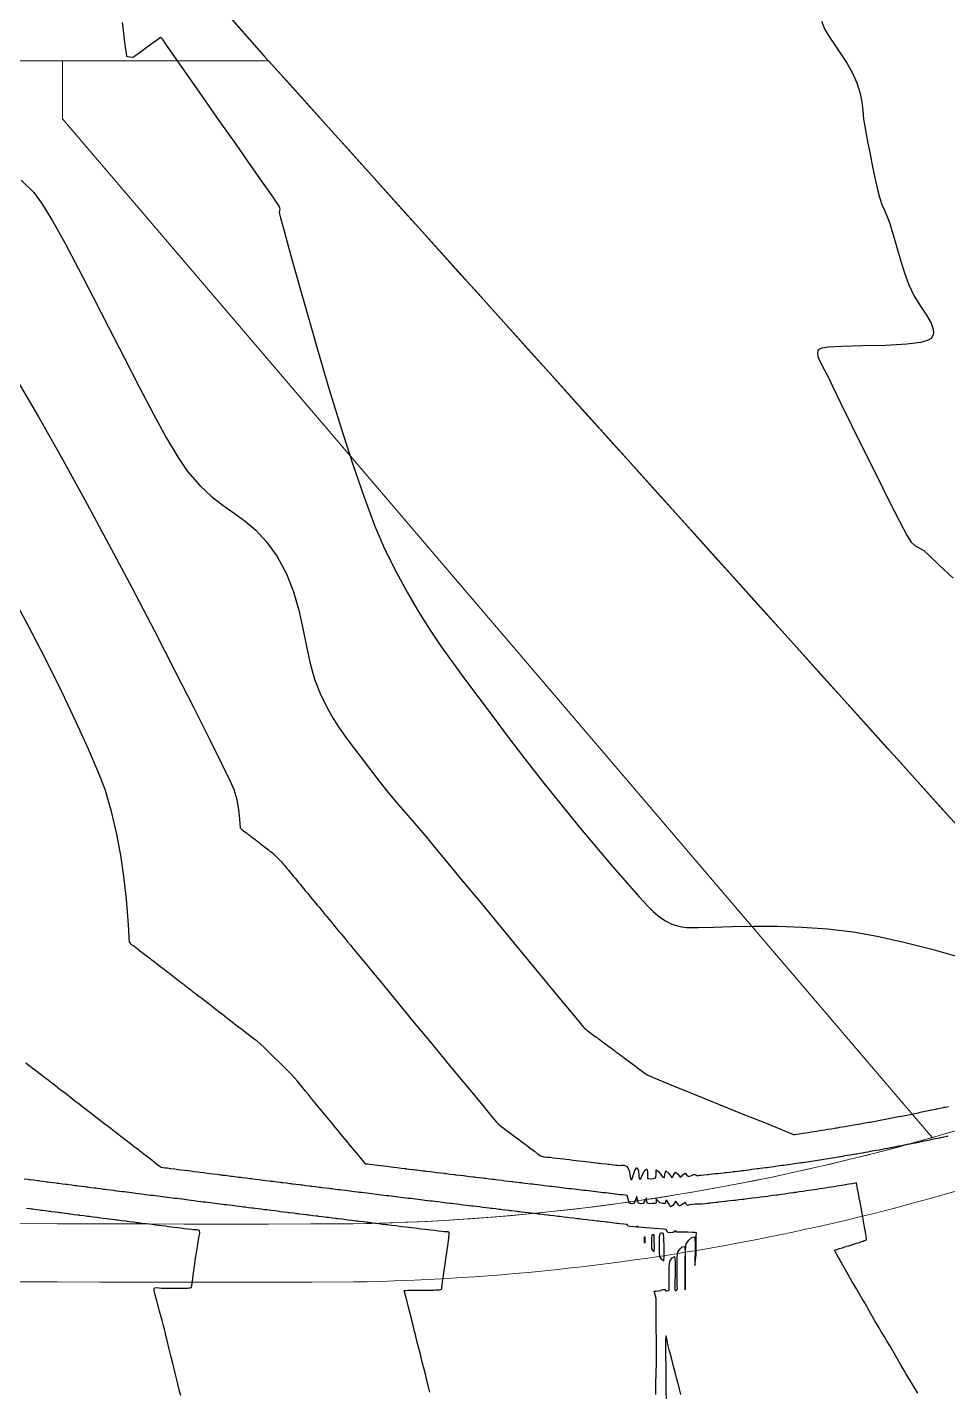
# Model space of a CAD drawing. Header units: millimetres. Extents: x 340454 to 342791, y 6993867 to 6995092.
# Drawn here: x 341591.3 to 341638.7, y 6994422.3 to 6994492.7 of the extents above; entities that cross this region are included whole.
import ezdxf

# ---------------------------------------------------------------- set-up
doc = ezdxf.new("R2010")
doc.units = ezdxf.units.MM
doc.header["$LTSCALE"] = 10
for name, color, linetype in [('T-HM-CURVA_INTERMEDIARIA', 45, 'Continuous'), ('T-HM-CURVA_MESTRA', 20, 'Continuous'), ('URB-Calçadas', 2, 'Continuous'), ('URB-Quadras', 3, 'Continuous')]:
    doc.layers.add(name, color=color, linetype=linetype)

msp = doc.modelspace()

# ---------------------------------------------------------------- linework, layer by layer
at = {"layer": 'T-HM-CURVA_INTERMEDIARIA', "color": 45, "linetype": 'Continuous', "lineweight": -3, "flags": 128}
for points, elevation in [([(341596.16, 6994492.947), (341596.192, 6994492.694), (341596.226, 6994492.375), (341596.263, 6994492.063), (341596.312, 6994491.675), (341596.353, 6994491.349), (341596.372, 6994491.21), (341596.45, 6994491.198), (341596.55, 6994491.171), (341596.705, 6994491.159), (341596.96, 6994491.328), (341597.445, 6994491.681), (341597.918, 6994492.029), (341598.14, 6994492.186), (341598.186, 6994492.134), (341598.229, 6994492.067), (341598.396, 6994491.828), (341598.84, 6994491.194), (341599.493, 6994490.261), (341600.286, 6994489.129), (341601.148, 6994487.896), (341602.012, 6994486.662), (341602.808, 6994485.524), (341603.467, 6994484.581), (341603.921, 6994483.933), (341604.099, 6994483.677), (341604.195, 6994483.53), (341604.252, 6994483.436), (341604.267, 6994483.376), (341604.278, 6994483.315), (341604.266, 6994483.235), (341604.257, 6994483.14), (341604.328, 6994482.867), (341604.528, 6994482.121), (341604.839, 6994480.979), (341605.243, 6994479.52), (341605.723, 6994477.822), (341606.26, 6994475.961), (341606.837, 6994474.017), (341607.437, 6994472.067), (341608.041, 6994470.189), (341608.632, 6994468.461), (341609.192, 6994466.961), (341609.704, 6994465.767), (341610.277, 6994464.607), (341610.846, 6994463.55), (341611.418, 6994462.572), (341611.999, 6994461.652), (341612.596, 6994460.768), (341613.217, 6994459.896), (341613.868, 6994459.013), (341614.555, 6994458.099), (341615.286, 6994457.13), (341616.067, 6994456.083), (341616.918, 6994454.958), (341617.83, 6994453.791), (341618.772, 6994452.616), (341619.713, 6994451.468), (341620.62, 6994450.382), (341621.462, 6994449.391), (341622.207, 6994448.532), (341622.823, 6994447.837), (341623.28, 6994447.342), (341623.544, 6994447.081), (341623.888, 6994446.799), (341624.181, 6994446.596), (341624.497, 6994446.44), (341624.911, 6994446.304), (341625.261, 6994446.265), (341625.853, 6994446.263), (341626.652, 6994446.282), (341627.623, 6994446.308), (341628.732, 6994446.326), (341629.943, 6994446.322), (341631.223, 6994446.282), (341632.536, 6994446.191), (341633.848, 6994446.034), (341635.098, 6994445.81), (341636.472, 6994445.502), (341637.91, 6994445.135), (341639.353, 6994444.735)], 693), ([(341632.214, 6994493.007), (341632.396, 6994492.59), (341632.63, 6994492.192), (341632.916, 6994491.76), (341633.227, 6994491.302), (341633.538, 6994490.823), (341633.82, 6994490.328), (341634.046, 6994489.824), (341634.216, 6994489.285), (341634.303, 6994488.84), (341634.347, 6994488.419), (341634.393, 6994487.958), (341634.483, 6994487.387), (341634.597, 6994486.8), (341634.723, 6994486.152), (341634.855, 6994485.492), (341634.984, 6994484.87), (341635.104, 6994484.337), (341635.207, 6994483.942), (341635.339, 6994483.554), (341635.463, 6994483.26), (341635.593, 6994482.966), (341635.74, 6994482.583), (341635.855, 6994482.221), (341635.987, 6994481.761), (341636.138, 6994481.226), (341636.31, 6994480.639), (341636.503, 6994480.025), (341636.72, 6994479.406), (341636.994, 6994478.827), (341637.319, 6994478.31), (341637.634, 6994477.847), (341637.878, 6994477.431), (341637.982, 6994477.125), (341637.987, 6994476.91), (341637.947, 6994476.772), (341637.914, 6994476.705), (341637.869, 6994476.65), (341637.714, 6994476.554), (341637.337, 6994476.445), (341636.626, 6994476.349), (341635.522, 6994476.287), (341634.343, 6994476.26), (341633.259, 6994476.236), (341632.577, 6994476.197), (341632.231, 6994476.145), (341632.1, 6994476.097), (341632.068, 6994476.067), (341632.039, 6994476.012), (341632.01, 6994475.896), (341632.029, 6994475.709), (341632.143, 6994475.434), (341632.364, 6994475.043), (341632.593, 6994474.596), (341632.803, 6994474.146), (341633.213, 6994473.299), (341633.765, 6994472.173), (341634.402, 6994470.885), (341635.066, 6994469.552), (341635.7, 6994468.293), (341636.245, 6994467.224), (341636.644, 6994466.464), (341636.839, 6994466.129), (341637.048, 6994465.955), (341637.253, 6994465.852), (341637.495, 6994465.704), (341637.749, 6994465.473), (341638.279, 6994464.973), (341639.009, 6994464.28)], 692), ([(341590.954, 6994484.803), (341591.594, 6994484.182), (341592.018, 6994483.61), (341592.559, 6994482.721), (341593.196, 6994481.578), (341593.906, 6994480.24), (341594.667, 6994478.768), (341595.456, 6994477.221), (341596.251, 6994475.662), (341597.029, 6994474.15), (341597.768, 6994472.746), (341598.446, 6994471.509), (341599.04, 6994470.502), (341599.528, 6994469.784), (341600.157, 6994469.056), (341600.767, 6994468.492), (341601.359, 6994468.037), (341601.936, 6994467.633), (341602.5, 6994467.224), (341603.056, 6994466.753), (341603.604, 6994466.163), (341604.149, 6994465.399), (341604.625, 6994464.503), (341604.984, 6994463.572), (341605.258, 6994462.625), (341605.474, 6994461.68), (341605.664, 6994460.759), (341605.856, 6994459.88), (341606.08, 6994459.062), (341606.366, 6994458.326), (341606.717, 6994457.62), (341607.037, 6994457.044), (341607.348, 6994456.552), (341607.669, 6994456.095), (341608.022, 6994455.626), (341608.427, 6994455.097), (341608.906, 6994454.461), (341609.402, 6994453.808), (341609.858, 6994453.237), (341610.299, 6994452.711), (341610.747, 6994452.19), (341611.227, 6994451.638), (341611.76, 6994451.017), (341612.372, 6994450.288), (341612.957, 6994449.581), (341613.748, 6994448.624), (341614.683, 6994447.492), (341615.698, 6994446.263), (341616.73, 6994445.012), (341617.717, 6994443.816), (341618.596, 6994442.752), (341619.303, 6994441.895), (341619.776, 6994441.323), (341619.952, 6994441.111), (341620.004, 6994441.059), (341620.059, 6994441.009), (341620.121, 6994440.962), (341620.186, 6994440.914), (341620.252, 6994440.866), (341620.319, 6994440.816), (341620.387, 6994440.766), (341620.457, 6994440.714), (341620.534, 6994440.657), (341620.601, 6994440.607), (341620.661, 6994440.562), (341620.708, 6994440.527), (341620.751, 6994440.495), (341620.816, 6994440.447), (341620.909, 6994440.379), (341620.99, 6994440.319), (341621.073, 6994440.256), (341621.158, 6994440.194), (341621.246, 6994440.129), (341621.335, 6994440.063), (341621.427, 6994439.994), (341621.52, 6994439.926), (341621.617, 6994439.854), (341621.714, 6994439.781), (341621.817, 6994439.706), (341621.919, 6994439.63), (341622.027, 6994439.55), (341622.134, 6994439.47), (341622.248, 6994439.385), (341622.362, 6994439.301), (341622.482, 6994439.212), (341622.602, 6994439.123), (341622.73, 6994439.029), (341622.856, 6994438.934), (341622.992, 6994438.834), (341623.125, 6994438.732), (341623.271, 6994438.637), (341623.618, 6994438.491), (341624.45, 6994438.15), (341625.604, 6994437.68), (341626.916, 6994437.148), (341628.222, 6994436.619), (341629.359, 6994436.159), (341630.163, 6994435.833), (341630.47, 6994435.709), (341630.563, 6994435.672), (341630.612, 6994435.652), (341630.663, 6994435.631), (341630.722, 6994435.607), (341630.773, 6994435.586), (341630.837, 6994435.588), (341630.908, 6994435.598), (341631.069, 6994435.622), (341631.262, 6994435.651), (341631.414, 6994435.674), (341631.535, 6994435.692), (341631.687, 6994435.716), (341631.839, 6994435.739), (341631.96, 6994435.758), (341632.112, 6994435.782), (341632.264, 6994435.806), (341632.385, 6994435.826), (341632.537, 6994435.85), (341632.729, 6994435.882), (341632.89, 6994435.908), (341632.961, 6994435.92), (341633.037, 6994435.933), (341633.171, 6994435.955), (341633.43, 6994435.999), (341633.583, 6994436.025), (341633.716, 6994436.047), (341633.862, 6994436.073), (341634.108, 6994436.116), (341634.233, 6994436.138), (341634.294, 6994436.149), (341634.477, 6994436.181), (341634.661, 6994436.214), (341634.726, 6994436.226), (341634.907, 6994436.259), (341635.088, 6994436.292), (341635.157, 6994436.305), (341635.336, 6994436.339), (341635.515, 6994436.372), (341635.589, 6994436.386), (341635.765, 6994436.42), (341635.942, 6994436.453), (341636.02, 6994436.469), (341636.194, 6994436.502), (341636.369, 6994436.536), (341636.451, 6994436.553), (341636.623, 6994436.587), (341636.796, 6994436.621), (341636.883, 6994436.638), (341637.052, 6994436.673), (341637.222, 6994436.707), (341637.314, 6994436.726), (341637.481, 6994436.76), (341637.649, 6994436.795), (341637.745, 6994436.815), (341637.909, 6994436.849), (341638.075, 6994436.884), (341638.125, 6994436.895), (341638.176, 6994436.905), (341638.337, 6994436.94), (341638.5, 6994436.975), (341638.553, 6994436.986), (341638.606, 6994436.998), (341638.765, 6994437.032)], 694), ([(341637.192, 6994422.237), (341637.004, 6994422.542), (341636.846, 6994422.798), (341636.705, 6994423.026), (341636.57, 6994423.25), (341636.424, 6994423.497), (341636.311, 6994423.695), (341636.168, 6994423.944), (341636.033, 6994424.177), (341635.897, 6994424.414), (341635.756, 6994424.656), (341635.611, 6994424.904), (341635.449, 6994425.173), (341635.318, 6994425.386), (341635.157, 6994425.656), (341634.973, 6994425.973), (341634.753, 6994426.357), (341634.549, 6994426.713), (341634.414, 6994426.948), (341634.323, 6994427.1), (341634.249, 6994427.221), (341634.159, 6994427.373), (341634.02, 6994427.614), (341633.787, 6994428.023), (341633.53, 6994428.475), (341633.321, 6994428.842), (341633.232, 6994428.999), (341633.203, 6994429.048), (341633.174, 6994429.097), (341633.093, 6994429.234), (341632.954, 6994429.475), (341632.883, 6994429.612), (341632.941, 6994429.634), (341633.013, 6994429.651), (341633.155, 6994429.695), (341633.301, 6994429.741), (341633.375, 6994429.764), (341633.448, 6994429.787), (341633.531, 6994429.813), (341633.623, 6994429.842), (341633.74, 6994429.879), (341633.883, 6994429.924), (341634.027, 6994429.97), (341634.121, 6994429.999), (341634.213, 6994430.03), (341634.295, 6994430.058), (341634.367, 6994430.085), (341634.425, 6994430.108), (341634.495, 6994430.138), (341634.543, 6994430.165), (341634.546, 6994430.231), (341634.51, 6994430.434), (341634.425, 6994430.901), (341634.329, 6994431.427), (341634.259, 6994431.81), (341634.209, 6994432.089), (341634.168, 6994432.315), (341634.127, 6994432.539), (341634.084, 6994432.785), (341634.049, 6994432.99), (341634.024, 6994433.083), (341633.955, 6994433.077), (341633.877, 6994433.058), (341633.795, 6994433.044), (341633.636, 6994433.017), (341633.445, 6994432.985), (341633.289, 6994432.959), (341633.165, 6994432.939), (341633.009, 6994432.914), (341632.854, 6994432.889), (341632.73, 6994432.869), (341632.574, 6994432.844), (341632.419, 6994432.82), (341632.295, 6994432.8), (341632.139, 6994432.776), (341631.983, 6994432.752), (341631.86, 6994432.733), (341631.704, 6994432.71), (341631.548, 6994432.686), (341631.424, 6994432.668), (341631.268, 6994432.645), (341631.071, 6994432.616), (341630.905, 6994432.592), (341630.833, 6994432.582), (341630.779, 6994432.574), (341630.589, 6994432.547), (341630.398, 6994432.52), (341630.336, 6994432.512), (341630.149, 6994432.486), (341629.962, 6994432.46), (341629.893, 6994432.451), (341629.71, 6994432.427), (341629.527, 6994432.402), (341629.45, 6994432.392), (341629.271, 6994432.369), (341629.091, 6994432.345), (341629.007, 6994432.335), (341628.832, 6994432.313), (341628.656, 6994432.29), (341628.565, 6994432.279), (341628.393, 6994432.258), (341628.22, 6994432.237), (341628.122, 6994432.225), (341627.954, 6994432.205), (341627.784, 6994432.185), (341627.732, 6994432.179), (341627.679, 6994432.173), (341627.515, 6994432.154), (341627.349, 6994432.135), (341627.292, 6994432.128), (341627.236, 6994432.122), (341627.075, 6994432.104), (341626.913, 6994432.086), (341626.853, 6994432.08), (341626.793, 6994432.073), (341626.636, 6994432.056), (341626.477, 6994432.039), (341626.414, 6994432.033), (341626.351, 6994432.026), (341626.225, 6994432.011), (341626.042, 6994431.994), (341625.871, 6994431.993), (341625.769, 6994431.995), (341625.706, 6994431.985), (341625.565, 6994431.972), (341625.416, 6994431.957), (341625.362, 6994431.938), (341625.314, 6994431.922), (341625.251, 6994431.977), (341625.221, 6994432.032), (341625.185, 6994432.084), (341625.139, 6994432.047), (341625.089, 6994431.999), (341624.991, 6994431.933), (341624.886, 6994431.881), (341624.839, 6994431.949), (341624.798, 6994432.031), (341624.742, 6994432.097), (341624.688, 6994432.142), (341624.654, 6994432.085), (341624.62, 6994432.013), (341624.549, 6994431.917), (341624.457, 6994431.842), (341624.394, 6994431.927), (341624.336, 6994432.043), (341624.258, 6994432.142), (341624.191, 6994432.2), (341624.174, 6994432.117), (341624.152, 6994432.025), (341624.036, 6994432.017), (341623.877, 6994432.054), (341623.766, 6994432.176), (341623.695, 6994432.258), (341623.689, 6994432.153), (341623.687, 6994432.035), (341623.599, 6994432.015), (341623.493, 6994432.016), (341623.359, 6994432.01), (341623.224, 6994432.043), (341623.208, 6994432.196), (341623.198, 6994432.316), (341623.119, 6994432.187), (341623.023, 6994432.024), (341622.887, 6994432.005), (341622.762, 6994432.05), (341622.732, 6994432.229), (341622.701, 6994432.375), (341622.631, 6994432.218), (341622.557, 6994432.03), (341622.428, 6994432.011), (341622.303, 6994432.054), (341622.252, 6994432.245), (341622.204, 6994432.433), (341622.095, 6994432.46), (341621.963, 6994432.462), (341621.837, 6994432.477), (341621.707, 6994432.492), (341621.583, 6994432.507), (341621.458, 6994432.521), (341621.335, 6994432.536), (341621.211, 6994432.551), (341621.08, 6994432.566), (341620.954, 6994432.581), (341620.834, 6994432.595), (341620.714, 6994432.609), (341620.58, 6994432.625), (341620.449, 6994432.641), (341620.333, 6994432.654), (341620.217, 6994432.668), (341620.079, 6994432.685), (341619.944, 6994432.701), (341619.833, 6994432.714), (341619.721, 6994432.727), (341619.578, 6994432.744), (341619.44, 6994432.761), (341619.332, 6994432.773), (341619.224, 6994432.786), (341619.078, 6994432.804), (341618.935, 6994432.821), (341618.831, 6994432.833), (341618.727, 6994432.845), (341618.577, 6994432.863), (341618.43, 6994432.881), (341618.33, 6994432.893), (341618.231, 6994432.905), (341618.076, 6994432.923), (341617.925, 6994432.941), (341617.83, 6994432.953), (341617.734, 6994432.964), (341617.576, 6994432.983), (341617.42, 6994433.002), (341617.329, 6994433.012), (341617.238, 6994433.023), (341617.075, 6994433.043), (341616.916, 6994433.062), (341616.817, 6994433.074), (341616.741, 6994433.083), (341616.651, 6994433.094), (341616.51, 6994433.111), (341616.364, 6994433.128), (341616.304, 6994433.135), (341616.245, 6994433.143), (341616.081, 6994433.162), (341615.906, 6994433.183), (341615.827, 6994433.193), (341615.748, 6994433.202), (341615.573, 6994433.223), (341615.401, 6994433.244), (341615.326, 6994433.253), (341615.252, 6994433.262), (341615.073, 6994433.284), (341614.896, 6994433.305), (341614.826, 6994433.313), (341614.755, 6994433.322), (341614.572, 6994433.344), (341614.391, 6994433.366), (341614.325, 6994433.374), (341614.259, 6994433.382), (341614.071, 6994433.405), (341613.885, 6994433.427), (341613.824, 6994433.435), (341613.762, 6994433.442), (341613.569, 6994433.466), (341613.377, 6994433.489), (341613.322, 6994433.495), (341613.266, 6994433.502), (341613.067, 6994433.526), (341612.87, 6994433.55), (341612.82, 6994433.556), (341612.77, 6994433.562), (341612.565, 6994433.587), (341612.362, 6994433.612), (341612.273, 6994433.623), (341612.063, 6994433.648), (341611.854, 6994433.674), (341611.777, 6994433.683), (341611.663, 6994433.697), (341611.458, 6994433.722), (341611.346, 6994433.736), (341611.281, 6994433.744), (341611.164, 6994433.758), (341610.953, 6994433.784), (341610.838, 6994433.798), (341610.785, 6994433.804), (341610.71, 6994433.814), (341610.536, 6994433.835), (341610.329, 6994433.86), (341610.157, 6994433.881), (341610.008, 6994433.9), (341609.82, 6994433.923), (341609.638, 6994433.945), (341609.493, 6994433.963), (341609.311, 6994433.985), (341609.081, 6994434.013), (341608.888, 6994434.037), (341608.802, 6994434.048), (341608.715, 6994434.058), (341608.621, 6994434.17), (341608.407, 6994434.431), (341608.151, 6994434.742), (341607.934, 6994435.005), (341607.744, 6994435.234), (341607.523, 6994435.502), (341607.312, 6994435.757), (341607.144, 6994435.961), (341606.947, 6994436.2), (341606.752, 6994436.435), (341606.597, 6994436.623), (341606.415, 6994436.844), (341606.236, 6994437.061), (341606.092, 6994437.234), (341605.923, 6994437.439), (341605.757, 6994437.64), (341605.624, 6994437.801), (341605.467, 6994437.991), (341605.318, 6994438.177), (341605.199, 6994438.326), (341605.043, 6994438.505), (341604.795, 6994438.761), (341604.371, 6994439.186), (341603.894, 6994439.659), (341603.487, 6994440.059), (341603.271, 6994440.265), (341603.117, 6994440.389), (341602.96, 6994440.505), (341602.809, 6994440.622), (341602.66, 6994440.737), (341602.514, 6994440.85), (341602.371, 6994440.96), (341602.229, 6994441.069), (341602.091, 6994441.176), (341601.954, 6994441.282), (341601.821, 6994441.385), (341601.687, 6994441.488), (341601.559, 6994441.587), (341601.43, 6994441.687), (341601.306, 6994441.783), (341601.181, 6994441.879), (341601.061, 6994441.972), (341600.94, 6994442.065), (341600.823, 6994442.155), (341600.706, 6994442.246), (341600.593, 6994442.333), (341600.48, 6994442.42), (341600.37, 6994442.505), (341600.26, 6994442.59), (341600.153, 6994442.672), (341600.047, 6994442.755), (341599.943, 6994442.835), (341599.84, 6994442.915), (341599.739, 6994442.992), (341599.639, 6994443.07), (341599.541, 6994443.145), (341599.443, 6994443.221), (341599.348, 6994443.294), (341599.253, 6994443.367), (341599.161, 6994443.439), (341599.068, 6994443.51), (341598.978, 6994443.58), (341598.889, 6994443.649), (341598.801, 6994443.717), (341598.714, 6994443.784), (341598.628, 6994443.85), (341598.543, 6994443.916), (341598.46, 6994443.98), (341598.377, 6994444.044), (341598.296, 6994444.106), (341598.215, 6994444.169), (341598.136, 6994444.23), (341598.058, 6994444.29), (341597.981, 6994444.35), (341597.904, 6994444.409), (341597.829, 6994444.467), (341597.754, 6994444.525), (341597.681, 6994444.581), (341597.608, 6994444.638), (341597.536, 6994444.693), (341597.465, 6994444.748), (341597.395, 6994444.802), (341597.326, 6994444.856), (341597.257, 6994444.908), (341597.19, 6994444.961), (341597.123, 6994445.012), (341597.057, 6994445.063), (341596.991, 6994445.114), (341596.927, 6994445.164), (341596.863, 6994445.213), (341596.8, 6994445.262), (341596.737, 6994445.31), (341596.674, 6994445.357), (341596.614, 6994445.405), (341596.569, 6994445.464), (341596.531, 6994445.526), (341596.523, 6994445.694), (341596.499, 6994446.149), (341596.452, 6994446.843), (341596.374, 6994447.73), (341596.259, 6994448.761), (341596.099, 6994449.889), (341595.885, 6994451.067), (341595.612, 6994452.247), (341595.271, 6994453.383), (341594.924, 6994454.291), (341594.422, 6994455.467), (341593.785, 6994456.86), (341593.036, 6994458.425), (341592.197, 6994460.112), (341591.289, 6994461.874), (341590.334, 6994463.663)], 696), ([(341623.683, 6994422.166), (341623.681, 6994422.704), (341623.691, 6994423.301), (341623.702, 6994423.795), (341623.708, 6994424.022), (341623.708, 6994424.135), (341623.708, 6994424.247), (341623.709, 6994424.36), (341623.709, 6994424.469), (341623.708, 6994424.578), (341623.708, 6994424.68), (341623.708, 6994424.781), (341623.708, 6994424.871), (341623.707, 6994424.958), (341623.707, 6994425.034), (341623.707, 6994425.101), (341623.706, 6994425.159), (341623.705, 6994425.24), (341623.695, 6994425.311), (341623.698, 6994425.572), (341623.701, 6994426.153), (341623.701, 6994426.764), (341623.691, 6994427.118), (341623.632, 6994427.372), (341623.592, 6994427.501), (341623.691, 6994427.503), (341623.816, 6994427.519), (341623.933, 6994427.535), (341623.969, 6994427.575), (341624.067, 6994427.58), (341624.165, 6994427.581), (341624.173, 6994427.513), (341624.245, 6994427.522), (341624.316, 6994427.533), (341624.361, 6994427.559), (341624.368, 6994427.63), (341624.364, 6994427.836), (341624.359, 6994428.291), (341624.365, 6994428.77), (341624.394, 6994429.046), (341624.517, 6994429.228), (341624.646, 6994429.29), (341624.674, 6994429.02), (341624.674, 6994428.45), (341624.662, 6994427.885), (341624.654, 6994427.628), (341624.658, 6994427.576), (341624.677, 6994427.528), (341624.729, 6994427.539), (341624.775, 6994427.589), (341624.788, 6994427.638), (341624.783, 6994427.817), (341624.775, 6994428.248), (341624.771, 6994428.776), (341624.781, 6994429.246), (341624.813, 6994429.505), (341624.915, 6994429.668), (341625.04, 6994429.786), (341625.147, 6994429.812), (341625.181, 6994429.572), (341625.189, 6994429.032), (341625.182, 6994428.394), (341625.17, 6994427.862), (341625.164, 6994427.637), (341625.175, 6994427.575), (341625.207, 6994427.628), (341625.202, 6994427.85), (341625.194, 6994428.383), (341625.192, 6994429.036), (341625.207, 6994429.617), (341625.247, 6994429.935), (341625.376, 6994430.131), (341625.533, 6994430.271), (341625.667, 6994430.3), (341625.71, 6994430.051), (341625.705, 6994429.548), (341625.685, 6994429.054), (341625.682, 6994428.83), (341625.703, 6994428.927), (341625.716, 6994429.095), (341625.736, 6994429.23), (341625.752, 6994429.373), (341625.756, 6994429.572), (341625.758, 6994429.91), (341625.759, 6994430.234), (341625.759, 6994430.387), (341625.765, 6994430.459), (341625.767, 6994430.517), (341625.684, 6994430.522), (341625.559, 6994430.53), (341625.333, 6994430.544), (341625.205, 6994430.551), (341625.155, 6994430.543), (341625.105, 6994430.536), (341624.923, 6994430.542), (341624.744, 6994430.552), (341624.697, 6994430.632), (341624.646, 6994430.582), (341624.577, 6994430.521), (341624.44, 6994430.512), (341624.301, 6994430.526), (341624.254, 6994430.603), (341624.208, 6994430.681), (341624.067, 6994430.703), (341623.841, 6994430.721), (341623.72, 6994430.728), (341623.664, 6994430.723), (341623.588, 6994430.73), (341623.411, 6994430.749), (341623.201, 6994430.769), (341622.983, 6994430.787), (341622.794, 6994430.802), (341622.711, 6994430.81), (341622.699, 6994430.875), (341622.671, 6994430.806), (341622.554, 6994430.815), (341622.342, 6994430.835), (341622.224, 6994430.849), (341622.202, 6994430.933), (341622.149, 6994430.94), (341622.033, 6994430.953), (341621.822, 6994430.978), (341621.705, 6994430.992), (341621.644, 6994430.999), (341621.53, 6994431.012), (341621.323, 6994431.037), (341621.208, 6994431.051), (341621.14, 6994431.059), (341621.027, 6994431.072), (341620.824, 6994431.096), (341620.711, 6994431.109), (341620.635, 6994431.118), (341620.425, 6994431.143), (341620.214, 6994431.168), (341620.131, 6994431.178), (341619.925, 6994431.203), (341619.717, 6994431.227), (341619.626, 6994431.238), (341619.424, 6994431.262), (341619.22, 6994431.286), (341619.122, 6994431.298), (341618.923, 6994431.322), (341618.724, 6994431.345), (341618.67, 6994431.352), (341618.617, 6994431.358), (341618.423, 6994431.381), (341618.227, 6994431.405), (341618.17, 6994431.411), (341618.113, 6994431.418), (341617.922, 6994431.441), (341617.73, 6994431.464), (341617.669, 6994431.471), (341617.608, 6994431.479), (341617.421, 6994431.501), (341617.233, 6994431.523), (341617.168, 6994431.531), (341617.103, 6994431.539), (341616.921, 6994431.561), (341616.736, 6994431.583), (341616.663, 6994431.592), (341616.599, 6994431.599), (341616.548, 6994431.606), (341616.497, 6994431.612), (341616.373, 6994431.626), (341616.239, 6994431.643), (341616.167, 6994431.651), (341616.094, 6994431.66), (341615.92, 6994431.681), (341615.743, 6994431.702), (341615.666, 6994431.711), (341615.589, 6994431.721), (341615.419, 6994431.741), (341615.246, 6994431.762), (341615.165, 6994431.772), (341615.085, 6994431.781), (341614.918, 6994431.802), (341614.749, 6994431.822), (341614.665, 6994431.832), (341614.58, 6994431.842), (341614.418, 6994431.862), (341614.252, 6994431.882), (341614.164, 6994431.893), (341614.075, 6994431.903), (341613.917, 6994431.923), (341613.756, 6994431.942), (341613.662, 6994431.953), (341613.569, 6994431.965), (341613.416, 6994431.983), (341613.259, 6994432.002), (341613.161, 6994432.014), (341613.063, 6994432.026), (341612.915, 6994432.044), (341612.762, 6994432.062), (341612.66, 6994432.075), (341612.557, 6994432.088), (341612.413, 6994432.105), (341612.266, 6994432.123), (341612.158, 6994432.136), (341612.05, 6994432.149), (341611.912, 6994432.166), (341611.769, 6994432.183), (341611.656, 6994432.197), (341611.544, 6994432.211), (341611.411, 6994432.227), (341611.273, 6994432.244), (341611.155, 6994432.258), (341611.037, 6994432.273), (341610.909, 6994432.288), (341610.776, 6994432.304), (341610.653, 6994432.32), (341610.53, 6994432.335), (341610.406, 6994432.35), (341610.28, 6994432.365), (341610.149, 6994432.381), (341610.023, 6994432.397), (341609.903, 6994432.411), (341609.783, 6994432.426), (341609.647, 6994432.443), (341609.516, 6994432.459), (341609.401, 6994432.473), (341609.287, 6994432.487), (341609.145, 6994432.504), (341609.008, 6994432.521), (341608.899, 6994432.535), (341608.79, 6994432.548), (341608.643, 6994432.566), (341608.501, 6994432.584), (341608.397, 6994432.596), (341608.294, 6994432.609), (341608.141, 6994432.628), (341607.993, 6994432.646), (341607.895, 6994432.658), (341607.797, 6994432.67), (341607.639, 6994432.69), (341607.485, 6994432.709), (341607.393, 6994432.72), (341607.301, 6994432.732), (341607.137, 6994432.752), (341606.977, 6994432.772), (341606.891, 6994432.782), (341606.805, 6994432.793), (341606.634, 6994432.814), (341606.468, 6994432.835), (341606.388, 6994432.845), (341606.308, 6994432.854), (341606.132, 6994432.876), (341605.959, 6994432.898), (341605.886, 6994432.907), (341605.812, 6994432.916), (341605.629, 6994432.939), (341605.451, 6994432.961), (341605.383, 6994432.969), (341605.316, 6994432.978), (341605.127, 6994433.001), (341604.941, 6994433.024), (341604.88, 6994433.032), (341604.819, 6994433.039), (341604.624, 6994433.064), (341604.432, 6994433.088), (341604.378, 6994433.094), (341604.323, 6994433.101), (341604.123, 6994433.126), (341603.925, 6994433.151), (341603.827, 6994433.163), (341603.732, 6994433.175), (341603.53, 6994433.2), (341603.331, 6994433.225), (341603.244, 6994433.236), (341603.039, 6994433.262), (341602.834, 6994433.287), (341602.756, 6994433.297), (341602.547, 6994433.323), (341602.338, 6994433.35), (341602.269, 6994433.358), (341602.156, 6994433.372), (341601.953, 6994433.398), (341601.842, 6994433.412), (341601.781, 6994433.42), (341601.667, 6994433.434), (341601.459, 6994433.46), (341601.346, 6994433.474), (341601.293, 6994433.481), (341601.22, 6994433.49), (341601.051, 6994433.511), (341600.85, 6994433.537), (341600.683, 6994433.558), (341600.537, 6994433.576), (341600.354, 6994433.599), (341600.176, 6994433.622), (341600.035, 6994433.64), (341599.858, 6994433.662), (341599.68, 6994433.684), (341599.539, 6994433.702), (341599.362, 6994433.725), (341599.184, 6994433.747), (341599.043, 6994433.765), (341598.866, 6994433.788), (341598.651, 6994433.815), (341598.474, 6994433.837), (341598.37, 6994433.851), (341598.267, 6994433.858), (341598.169, 6994433.876), (341598.067, 6994433.948), (341597.931, 6994434.06), (341597.825, 6994434.142), (341597.695, 6994434.242), (341597.541, 6994434.361), (341597.404, 6994434.467), (341597.295, 6994434.55), (341597.162, 6994434.653), (341597.029, 6994434.756), (341596.924, 6994434.837), (341596.794, 6994434.937), (341596.666, 6994435.037), (341596.563, 6994435.116), (341596.437, 6994435.213), (341596.312, 6994435.309), (341596.213, 6994435.386), (341596.091, 6994435.481), (341595.921, 6994435.612), (341595.754, 6994435.741), (341595.588, 6994435.869), (341595.426, 6994435.994), (341595.265, 6994436.118), (341595.107, 6994436.24), (341594.95, 6994436.361), (341594.797, 6994436.48), (341594.644, 6994436.597), (341594.495, 6994436.713), (341594.346, 6994436.827), (341594.201, 6994436.94), (341594.056, 6994437.051), (341593.914, 6994437.161), (341593.773, 6994437.27), (341593.635, 6994437.377), (341593.498, 6994437.483), (341593.363, 6994437.587), (341593.228, 6994437.691), (341593.097, 6994437.792), (341592.965, 6994437.894), (341592.838, 6994437.992), (341592.71, 6994438.091), (341592.585, 6994438.187), (341592.46, 6994438.284), (341592.338, 6994438.378), (341592.216, 6994438.472), (341592.098, 6994438.564), (341591.978, 6994438.656), (341591.862, 6994438.745), (341591.746, 6994438.835), (341591.632, 6994438.923), (341591.519, 6994439.011), (341591.408, 6994439.096), (341591.296, 6994439.182), (341591.188, 6994439.266)], 697), ([(341612.024, 6994422.296), (341611.956, 6994422.564), (341611.873, 6994422.894), (341611.807, 6994423.155), (341611.724, 6994423.485), (341611.634, 6994423.841), (341611.533, 6994424.244), (341611.439, 6994424.615), (341611.373, 6994424.877), (341611.319, 6994425.089), (341611.276, 6994425.26), (341611.236, 6994425.418), (341611.19, 6994425.598), (341611.145, 6994425.777), (341611.068, 6994426.083), (341610.936, 6994426.605), (341610.81, 6994427.107), (341610.748, 6994427.351), (341610.719, 6994427.464), (341610.7, 6994427.542), (341610.776, 6994427.543), (341610.887, 6994427.544), (341611.097, 6994427.546), (341611.247, 6994427.548), (341611.36, 6994427.549), (341611.473, 6994427.55), (341611.598, 6994427.551), (341611.745, 6994427.553), (341611.962, 6994427.555), (341612.116, 6994427.557), (341612.171, 6994427.558), (341612.222, 6994427.559), (341612.308, 6994427.561), (341612.385, 6994427.565), (341612.442, 6994427.569), (341612.524, 6994427.576), (341612.582, 6994427.584), (341612.632, 6994427.601), (341612.635, 6994427.652), (341612.651, 6994427.771), (341612.682, 6994428.004), (341612.701, 6994428.15), (341612.721, 6994428.296), (341612.745, 6994428.477), (341612.788, 6994428.766), (341612.866, 6994429.275), (341612.949, 6994429.845), (341613, 6994430.238), (341613.021, 6994430.442), (341613.023, 6994430.516), (341613.02, 6994430.53), (341613.005, 6994430.544), (341612.962, 6994430.558), (341612.877, 6994430.561), (341612.755, 6994430.562), (341612.634, 6994430.577), (341612.464, 6994430.598), (341612.258, 6994430.623), (341612.08, 6994430.644), (341611.939, 6994430.662), (341611.761, 6994430.683), (341611.584, 6994430.705), (341611.442, 6994430.722), (341611.265, 6994430.744), (341611.087, 6994430.766), (341610.946, 6994430.783), (341610.768, 6994430.804), (341610.59, 6994430.826), (341610.449, 6994430.843), (341610.271, 6994430.865), (341610.045, 6994430.893), (341609.856, 6994430.916), (341609.774, 6994430.926), (341609.72, 6994430.933), (341609.605, 6994430.947), (341609.394, 6994430.973), (341609.277, 6994430.987), (341609.215, 6994430.995), (341609.101, 6994431.009), (341608.895, 6994431.034), (341608.781, 6994431.048), (341608.709, 6994431.057), (341608.598, 6994431.071), (341608.397, 6994431.095), (341608.284, 6994431.109), (341608.203, 6994431.119), (341607.996, 6994431.145), (341607.787, 6994431.17), (341607.697, 6994431.181), (341607.495, 6994431.206), (341607.291, 6994431.232), (341607.241, 6994431.238), (341607.191, 6994431.244), (341606.993, 6994431.268), (341606.794, 6994431.293), (341606.739, 6994431.3), (341606.684, 6994431.307), (341606.492, 6994431.33), (341606.297, 6994431.354), (341606.237, 6994431.362), (341606.178, 6994431.369), (341605.99, 6994431.393), (341605.801, 6994431.416), (341605.736, 6994431.424), (341605.671, 6994431.432), (341605.489, 6994431.455), (341605.304, 6994431.478), (341605.234, 6994431.486), (341605.164, 6994431.495), (341604.987, 6994431.517), (341604.808, 6994431.539), (341604.732, 6994431.549), (341604.657, 6994431.558), (341604.485, 6994431.58), (341604.311, 6994431.601), (341604.231, 6994431.611), (341604.15, 6994431.621), (341604.022, 6994431.637), (341603.815, 6994431.663), (341603.615, 6994431.688), (341603.491, 6994431.704), (341603.404, 6994431.714), (341603.318, 6994431.725), (341603.162, 6994431.745), (341603.003, 6994431.765), (341602.912, 6994431.776), (341602.822, 6994431.787), (341602.67, 6994431.806), (341602.515, 6994431.826), (341602.42, 6994431.838), (341602.325, 6994431.85), (341602.178, 6994431.868), (341602.027, 6994431.887), (341601.928, 6994431.899), (341601.829, 6994431.912), (341601.686, 6994431.93), (341601.539, 6994431.948), (341601.436, 6994431.961), (341601.332, 6994431.974), (341601.194, 6994431.992), (341601.051, 6994432.01), (341600.944, 6994432.023), (341600.836, 6994432.037), (341600.702, 6994432.054), (341600.564, 6994432.071), (341600.452, 6994432.085), (341600.34, 6994432.099), (341600.21, 6994432.116), (341600.076, 6994432.133), (341599.96, 6994432.147), (341599.843, 6994432.162), (341599.718, 6994432.178), (341599.588, 6994432.194), (341599.467, 6994432.21), (341599.347, 6994432.225), (341599.225, 6994432.24), (341599.1, 6994432.256), (341598.973, 6994432.272), (341598.851, 6994432.288), (341598.732, 6994432.303), (341598.612, 6994432.318), (341598.481, 6994432.335), (341598.354, 6994432.351), (341598.24, 6994432.365), (341598.125, 6994432.38), (341597.989, 6994432.397), (341597.858, 6994432.414), (341597.748, 6994432.428), (341597.637, 6994432.442), (341597.498, 6994432.46), (341597.362, 6994432.477), (341597.256, 6994432.49), (341597.149, 6994432.504), (341597.006, 6994432.522), (341596.866, 6994432.54), (341596.764, 6994432.553), (341596.661, 6994432.566), (341596.514, 6994432.585), (341596.37, 6994432.603), (341596.272, 6994432.616), (341596.174, 6994432.629), (341596.022, 6994432.648), (341595.873, 6994432.667), (341595.78, 6994432.679), (341595.686, 6994432.691), (341595.53, 6994432.711), (341595.377, 6994432.73), (341595.288, 6994432.742), (341595.198, 6994432.753), (341595.038, 6994432.774), (341594.881, 6994432.794), (341594.796, 6994432.805), (341594.71, 6994432.816), (341594.546, 6994432.837), (341594.385, 6994432.858), (341594.304, 6994432.868), (341594.222, 6994432.879), (341594.054, 6994432.9), (341593.889, 6994432.922), (341593.812, 6994432.931), (341593.735, 6994432.941), (341593.563, 6994432.964), (341593.393, 6994432.985), (341593.32, 6994432.995), (341593.247, 6994433.004), (341593.071, 6994433.027), (341592.897, 6994433.049), (341592.828, 6994433.058), (341592.759, 6994433.067), (341592.579, 6994433.09), (341592.401, 6994433.113), (341592.336, 6994433.122), (341592.271, 6994433.13), (341592.087, 6994433.154), (341591.905, 6994433.178), (341591.844, 6994433.186), (341591.784, 6994433.193), (341591.595, 6994433.218), (341591.409, 6994433.242), (341591.352, 6994433.249), (341591.296, 6994433.257), (341591.104, 6994433.282)], 698), ([(341599.176, 6994422.117), (341599.102, 6994422.419), (341599.01, 6994422.79), (341598.943, 6994423.06), (341598.889, 6994423.277), (341598.834, 6994423.497), (341598.765, 6994423.776), (341598.671, 6994424.156), (341598.566, 6994424.58), (341598.472, 6994424.963), (341598.409, 6994425.219), (341598.365, 6994425.395), (341598.33, 6994425.535), (341598.286, 6994425.712), (341598.21, 6994425.989), (341598.077, 6994426.464), (341597.934, 6994426.994), (341597.845, 6994427.361), (341597.808, 6994427.555), (341597.804, 6994427.629), (341597.809, 6994427.646), (341597.834, 6994427.665), (341597.911, 6994427.681), (341598.055, 6994427.67), (341598.177, 6994427.648), (341598.241, 6994427.648), (341598.306, 6994427.648), (341598.405, 6994427.649), (341598.545, 6994427.65), (341598.697, 6994427.65), (341598.804, 6994427.651), (341598.859, 6994427.651), (341598.913, 6994427.652), (341599.072, 6994427.652), (341599.225, 6994427.653), (341599.302, 6994427.654), (341599.352, 6994427.655), (341599.409, 6994427.657), (341599.467, 6994427.659), (341599.52, 6994427.662), (341599.597, 6994427.667), (341599.659, 6994427.673), (341599.71, 6994427.682), (341599.744, 6994427.741), (341599.754, 6994427.815), (341599.777, 6994427.984), (341599.805, 6994428.186), (341599.837, 6994428.423), (341599.888, 6994428.785), (341599.945, 6994429.196), (341599.998, 6994429.582), (341600.056, 6994429.929), (341600.115, 6994430.248), (341600.152, 6994430.495), (341600.142, 6994430.623), (341600.016, 6994430.663), (341599.834, 6994430.661), (341599.699, 6994430.679), (341599.541, 6994430.699), (341599.346, 6994430.723), (341599.172, 6994430.745), (341599.033, 6994430.763), (341598.859, 6994430.785), (341598.684, 6994430.807), (341598.545, 6994430.825), (341598.371, 6994430.847), (341598.196, 6994430.869), (341598.058, 6994430.887), (341597.883, 6994430.909), (341597.708, 6994430.931), (341597.57, 6994430.949), (341597.395, 6994430.971), (341597.173, 6994430.999), (341596.988, 6994431.023), (341596.907, 6994431.033), (341596.849, 6994431.04), (341596.737, 6994431.055), (341596.533, 6994431.081), (341596.419, 6994431.095), (341596.353, 6994431.104), (341596.143, 6994431.13), (341595.932, 6994431.157), (341595.857, 6994431.167), (341595.651, 6994431.193), (341595.444, 6994431.22), (341595.36, 6994431.231), (341595.159, 6994431.256), (341594.956, 6994431.282), (341594.864, 6994431.294), (341594.667, 6994431.319), (341594.468, 6994431.345), (341594.418, 6994431.351), (341594.367, 6994431.358), (341594.175, 6994431.383), (341593.98, 6994431.408), (341593.926, 6994431.415), (341593.871, 6994431.422), (341593.683, 6994431.446), (341593.493, 6994431.47), (341593.434, 6994431.478), (341593.375, 6994431.486), (341593.191, 6994431.509), (341593.005, 6994431.533), (341592.942, 6994431.541), (341592.878, 6994431.55), (341592.699, 6994431.573), (341592.517, 6994431.596), (341592.45, 6994431.605), (341592.382, 6994431.614), (341592.207, 6994431.636), (341592.029, 6994431.659), (341591.958, 6994431.669), (341591.886, 6994431.678), (341591.715, 6994431.7), (341591.541, 6994431.722), (341591.466, 6994431.732), (341591.39, 6994431.742), (341591.223, 6994431.764)], 699), ([(341624.967, 6994422.167), (341624.896, 6994422.443), (341624.82, 6994422.734), (341624.76, 6994422.966), (341624.685, 6994423.257), (341624.593, 6994423.614), (341624.478, 6994424.062), (341624.37, 6994424.479), (341624.302, 6994424.744), (341624.261, 6994424.948), (341624.229, 6994425.119), (341624.188, 6994425.188), (341624.175, 6994424.945), (341624.176, 6994424.325), (341624.185, 6994423.478), (341624.196, 6994422.554), (341624.202, 6994421.706)], 697)]:
    msp.add_lwpolyline(points, dxfattribs=dict(at, elevation=elevation))
at = {"layer": 'T-HM-CURVA_INTERMEDIARIA', "color": 45, "linetype": 'Continuous', "lineweight": -3, "elevation": 697, "flags": 128}
for points in [[(341623.077, 6994430.29), (341623.076, 6994430.283), (341623.075, 6994430.235), (341623.073, 6994430.124), (341623.072, 6994430.031), (341623.119, 6994429.985), (341623.12, 6994430.139), (341623.118, 6994430.293), (341623.077, 6994430.29)], [(341623.584, 6994430.399), (341623.579, 6994430.402), (341623.557, 6994430.404), (341623.51, 6994430.403), (341623.467, 6994430.394), (341623.457, 6994430.213), (341623.451, 6994429.878), (341623.457, 6994429.676), (341623.521, 6994429.593), (341623.589, 6994429.545), (341623.599, 6994429.769), (341623.594, 6994430.176), (341623.584, 6994430.399)], [(341624.07, 6994430.476), (341624.059, 6994430.482), (341624.022, 6994430.491), (341623.948, 6994430.492), (341623.875, 6994430.473), (341623.856, 6994430.293), (341623.842, 6994429.915), (341623.841, 6994429.52), (341623.862, 6994429.293), (341623.968, 6994429.131), (341624.082, 6994429.071), (341624.108, 6994429.297), (341624.107, 6994429.773), (341624.091, 6994430.249), (341624.07, 6994430.476)]]:
    msp.add_lwpolyline(points, close=True, dxfattribs=at)
at = {"layer": 'T-HM-CURVA_MESTRA', "color": 20, "linetype": 'Continuous', "lineweight": -3, "elevation": 695, "flags": 128}
msp.add_lwpolyline([(341590.748, 6994474.485), (341591.844, 6994472.611), (341593.015, 6994470.536), (341594.23, 6994468.326), (341595.457, 6994466.048), (341596.664, 6994463.769), (341597.82, 6994461.555), (341598.893, 6994459.474), (341599.852, 6994457.591), (341600.666, 6994455.974), (341601.303, 6994454.689), (341601.73, 6994453.803), (341601.918, 6994453.383), (341602.06, 6994452.86), (341602.151, 6994452.332), (341602.204, 6994451.868), (341602.225, 6994451.589), (341602.232, 6994451.457), (341602.234, 6994451.415), (341602.235, 6994451.408), (341602.241, 6994451.401), (341602.267, 6994451.373), (341602.286, 6994451.354), (341602.35, 6994451.305), (341602.417, 6994451.253), (341602.487, 6994451.199), (341602.561, 6994451.142), (341602.638, 6994451.083), (341602.678, 6994451.052), (341602.719, 6994451.02), (341602.762, 6994450.987), (341602.805, 6994450.954), (341602.85, 6994450.919), (341602.895, 6994450.884), (341602.943, 6994450.847), (341602.991, 6994450.81), (341603.041, 6994450.772), (341603.092, 6994450.732), (341603.145, 6994450.691), (341603.199, 6994450.649), (341603.255, 6994450.606), (341603.313, 6994450.561), (341603.373, 6994450.515), (341603.434, 6994450.468), (341603.498, 6994450.419), (341603.564, 6994450.368), (341603.632, 6994450.315), (341603.702, 6994450.261), (341603.775, 6994450.205), (341603.85, 6994450.147), (341603.928, 6994450.086), (341604.043, 6994449.974), (341604.249, 6994449.769), (341604.374, 6994449.644), (341604.427, 6994449.58), (341604.48, 6994449.515), (341604.536, 6994449.447), (341604.595, 6994449.376), (341604.655, 6994449.303), (341604.718, 6994449.227), (341604.783, 6994449.148), (341604.852, 6994449.065), (341604.922, 6994448.98), (341604.997, 6994448.889), (341605.073, 6994448.798), (341605.155, 6994448.698), (341605.237, 6994448.599), (341605.327, 6994448.49), (341605.417, 6994448.381), (341605.516, 6994448.261), (341605.614, 6994448.142), (341605.724, 6994448.009), (341605.835, 6994447.875), (341605.954, 6994447.73), (341606.078, 6994447.58), (341606.211, 6994447.419), (341606.308, 6994447.302), (341606.393, 6994447.199), (341606.499, 6994447.071), (341606.607, 6994446.939), (341606.703, 6994446.823), (341606.823, 6994446.678), (341606.946, 6994446.529), (341607.055, 6994446.397), (341607.192, 6994446.232), (341607.332, 6994446.062), (341607.458, 6994445.91), (341607.614, 6994445.72), (341607.776, 6994445.524), (341607.922, 6994445.347), (341608.104, 6994445.127), (341608.293, 6994444.898), (341608.464, 6994444.691), (341608.678, 6994444.432), (341608.928, 6994444.129), (341609.473, 6994443.468), (341610.24, 6994442.539), (341611.152, 6994441.434), (341612.134, 6994440.244), (341613.111, 6994439.06), (341614.007, 6994437.975), (341614.748, 6994437.079), (341615.257, 6994436.464), (341615.46, 6994436.22), (341615.566, 6994436.112), (341615.679, 6994436.012), (341615.802, 6994435.918), (341615.939, 6994435.82), (341616.071, 6994435.722), (341616.209, 6994435.619), (341616.348, 6994435.516), (341616.491, 6994435.41), (341616.655, 6994435.289), (341616.785, 6994435.192), (341616.92, 6994435.092), (341617.004, 6994435.029), (341617.048, 6994434.997), (341617.092, 6994434.964), (341617.204, 6994434.881), (341617.413, 6994434.726), (341617.572, 6994434.588), (341617.749, 6994434.477), (341617.901, 6994434.434), (341618.05, 6994434.421), (341618.235, 6994434.405), (341618.411, 6994434.382), (341618.553, 6994434.366), (341618.731, 6994434.345), (341618.909, 6994434.324), (341619.05, 6994434.307), (341619.228, 6994434.286), (341619.405, 6994434.265), (341619.546, 6994434.248), (341619.724, 6994434.227), (341619.902, 6994434.206), (341620.043, 6994434.189), (341620.22, 6994434.168), (341620.446, 6994434.141), (341620.635, 6994434.119), (341620.717, 6994434.109), (341620.768, 6994434.103), (341620.884, 6994434.09), (341621.096, 6994434.064), (341621.213, 6994434.051), (341621.273, 6994434.043), (341621.387, 6994434.03), (341621.595, 6994434.005), (341621.71, 6994433.992), (341621.778, 6994433.984), (341621.865, 6994433.993), (341622.043, 6994433.992), (341622.206, 6994433.933), (341622.304, 6994433.713), (341622.361, 6994433.412), (341622.382, 6994433.26), (341622.443, 6994433.254), (341622.49, 6994433.418), (341622.592, 6994433.719), (341622.703, 6994433.875), (341622.774, 6994433.719), (341622.804, 6994433.441), (341622.812, 6994433.29), (341622.881, 6994433.283), (341622.946, 6994433.427), (341623.08, 6994433.687), (341623.199, 6994433.816), (341623.248, 6994433.679), (341623.251, 6994433.444), (341623.246, 6994433.318), (341623.321, 6994433.31), (341623.473, 6994433.294), (341623.682, 6994433.345), (341623.692, 6994433.574), (341623.696, 6994433.758), (341623.814, 6994433.673), (341623.958, 6994433.486), (341624.033, 6994433.38), (341624.119, 6994433.371), (341624.132, 6994433.53), (341624.192, 6994433.7), (341624.353, 6994433.562), (341624.465, 6994433.405), (341624.504, 6994433.34), (341624.558, 6994433.395), (341624.602, 6994433.518), (341624.689, 6994433.642), (341624.816, 6994433.541), (341624.899, 6994433.43), (341624.929, 6994433.379), (341624.998, 6994433.419), (341625.074, 6994433.504), (341625.185, 6994433.584), (341625.266, 6994433.506), (341625.353, 6994433.42), (341625.486, 6994433.453), (341625.583, 6994433.5), (341625.636, 6994433.515), (341625.682, 6994433.526), (341625.743, 6994433.504), (341625.787, 6994433.473), (341625.833, 6994433.472), (341625.887, 6994433.473), (341625.943, 6994433.478), (341626.001, 6994433.485), (341626.159, 6994433.501), (341626.318, 6994433.518), (341626.378, 6994433.524), (341626.439, 6994433.531), (341626.593, 6994433.547), (341626.749, 6994433.564), (341626.812, 6994433.571), (341626.876, 6994433.578), (341627.027, 6994433.595), (341627.179, 6994433.612), (341627.246, 6994433.62), (341627.314, 6994433.628), (341627.461, 6994433.645), (341627.61, 6994433.662), (341627.68, 6994433.67), (341627.751, 6994433.679), (341627.895, 6994433.696), (341628.04, 6994433.713), (341628.114, 6994433.722), (341628.189, 6994433.731), (341628.329, 6994433.748), (341628.471, 6994433.766), (341628.548, 6994433.776), (341628.626, 6994433.785), (341628.763, 6994433.803), (341628.901, 6994433.82), (341628.982, 6994433.831), (341629.064, 6994433.841), (341629.196, 6994433.859), (341629.332, 6994433.876), (341629.416, 6994433.888), (341629.501, 6994433.899), (341629.63, 6994433.916), (341629.762, 6994433.934), (341629.85, 6994433.946), (341629.939, 6994433.958), (341630.064, 6994433.975), (341630.192, 6994433.993), (341630.284, 6994434.006), (341630.376, 6994434.019), (341630.498, 6994434.036), (341630.623, 6994434.054), (341630.718, 6994434.068), (341630.814, 6994434.082), (341630.932, 6994434.099), (341631.053, 6994434.116), (341631.152, 6994434.131), (341631.251, 6994434.146), (341631.366, 6994434.163), (341631.483, 6994434.18), (341631.586, 6994434.196), (341631.689, 6994434.212), (341631.799, 6994434.229), (341631.913, 6994434.246), (341632.02, 6994434.263), (341632.126, 6994434.279), (341632.234, 6994434.296), (341632.343, 6994434.313), (341632.455, 6994434.331), (341632.563, 6994434.348), (341632.668, 6994434.365), (341632.773, 6994434.382), (341632.888, 6994434.401), (341633.001, 6994434.419), (341633.102, 6994434.436), (341633.203, 6994434.452), (341633.313, 6994434.471), (341633.438, 6994434.492), (341633.568, 6994434.514), (341633.681, 6994434.533), (341633.778, 6994434.55), (341633.875, 6994434.566), (341634.002, 6994434.588), (341634.126, 6994434.61), (341634.22, 6994434.626), (341634.312, 6994434.642), (341634.402, 6994434.657), (341634.491, 6994434.673), (341634.621, 6994434.696), (341634.749, 6994434.719), (341634.836, 6994434.735), (341634.922, 6994434.75), (341635.055, 6994434.775), (341635.186, 6994434.799), (341635.27, 6994434.814), (341635.353, 6994434.829), (341635.489, 6994434.854), (341635.623, 6994434.879), (341635.703, 6994434.894), (341635.784, 6994434.909), (341635.923, 6994434.936), (341636.059, 6994434.962), (341636.137, 6994434.977), (341636.215, 6994434.991), (341636.356, 6994435.019), (341636.496, 6994435.046), (341636.571, 6994435.06), (341636.645, 6994435.075), (341636.79, 6994435.104), (341636.933, 6994435.132), (341637.004, 6994435.146), (341637.075, 6994435.16), (341637.223, 6994435.19), (341637.369, 6994435.219), (341637.437, 6994435.233), (341637.505, 6994435.247), (341637.656, 6994435.278), (341637.805, 6994435.309), (341637.87, 6994435.322), (341637.934, 6994435.335), (341638.089, 6994435.367), (341638.241, 6994435.399), (341638.303, 6994435.412), (341638.364, 6994435.425), (341638.521, 6994435.459), (341638.677, 6994435.492), (341638.735, 6994435.504)], dxfattribs=at)
at = {"layer": 'URB-Calçadas', "lineweight": 0}
msp.add_lwpolyline([(341549.964, 6994572.578), (341544.441, 6994513.129, 0.441915), (341552.414, 6994504.389), (341573.451, 6994504.41, -2.636759), (341572.626, 6994493.167, -0.012632), (341474.754, 6994497.063, 0.571181), (341474.754, 6994497.063, 0.423438), (341466.244, 6994490.841), (341461.414, 6994441.05, 0.451996), (341468.35, 6994432.344, 0.01745), (341608.104, 6994427.975, 0.093596), (341651.192, 6994436.869, 0.2812), (341724.28, 6994553.693)], format="xyb", dxfattribs=at)
at = {"layer": 'URB-Quadras', "color": 252, "lineweight": 0}
msp.add_lwpolyline([(341572.659, 6994506.386, -2.326577), (341571.688, 6994491.18, -0.012591), (341474.035, 6994495.106, 0.405063), (341468.732, 6994490.599), (341463.902, 6994440.809, 0.423192), (341468.548, 6994435.337, 0.017447), (341608.073, 6994430.975, 0.093313), (341649.949, 6994439.602, 0.275349), (341721.223, 6994551.03)], format="xyb", dxfattribs=at)
at = {"layer": 'URB-Quadras', "color": 252}
msp.add_lwpolyline([(341601.325, 6994493.645), (341603.483, 6994491.214, 0.00031), (341649.949, 6994439.602, 0.12001), (341696.585, 6994479.141), (341692.371, 6994482.945), (341691.845, 6994483.65), (341689.777, 6994486.69), (341688.542, 6994488.402), (341687.418, 6994489.971), (341686.053, 6994491.684), (341683.729, 6994494.137)], format="xyb", dxfattribs=at)
at = {"layer": 'URB-Quadras', "color": 252, "lineweight": 0}
for points in [[(341593.079, 6994487.975), (341593.079, 6994490.975), (341586.885, 6994490.975, -0.428222), (341571.688, 6994491.18, -0.012591), (341474.035, 6994495.106, 0.405063), (341468.732, 6994490.599), (341463.902, 6994440.809, 0.423192), (341468.548, 6994435.337, 0.017447), (341608.073, 6994430.975, 0.065575), (341637.921, 6994435.426)], [(341603.697, 6994490.975), (341593.079, 6994490.975), (341593.079, 6994487.975), (341637.921, 6994435.426, 0.027571), (341649.949, 6994439.602)]]:
    msp.add_lwpolyline(points, format="xyb", close=True, dxfattribs=at)

doc.saveas('drawing.dxf')
